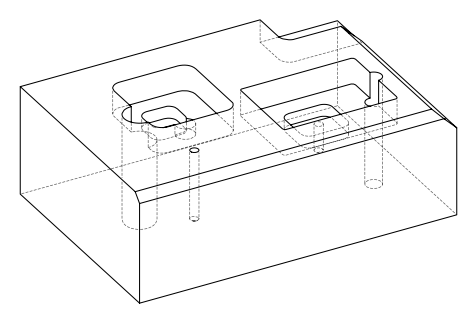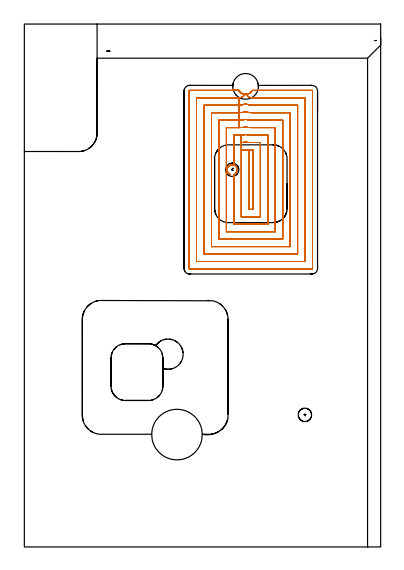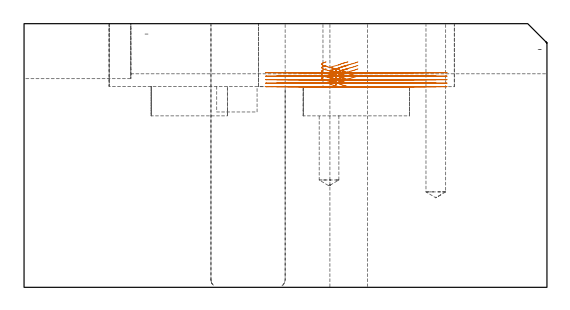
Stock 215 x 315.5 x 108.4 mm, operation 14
(PLAN: 17 operations, 11 tool changes, 117 min)
(1 SPOT_DRILL | STEP1HOLE | NXT0321_9005460120000 | 0.03 min | 3 mm3)
(2 SPOT_DRILL_1 | STEP1POCKET | NXT0321_9005460120000 | 0.04 min | 4161 mm3)
(3 SPOT_DRILL_2 | STEP1POCKET_1 | NXT0321_9005460120000 | 0.03 min | 0 mm3)
(4 DRILL_BLIND_HOLE_INTO_CENTER | STEP1HOLE | UGT0301_185 | 0.05 min | 269 mm3)
(5 GUN_DRILL_THROUGH_HOLE | STEP1HOLE | UGT0307_002 | 0.52 min | 2793 mm3)
(6 SPADE_DRILL_TO_ENLARGE_THROUGH_HOLE | STEP1HOLE | UGT0306_006 | 0.46 min | 17357 mm3)
(7 DRILL_BLIND_HOLE_INTO_CENTER_1 | STEP1POCKET | UGT0301_476 | 0.13 min | 1427 mm3)
(8 DRILL_BLIND_HOLE_INTO_CENTER_2 | STEP1POCKET_1 | UGT0301_476 | 0.3 min | 3586 mm3)
(9 AREA_MILL | FG_CHAMFER_SURFACE | UGT0205_001 | 7.4 min | 9606 mm3)
(10 AREA_MILL_1 | FG_CHAMFER_SURFACE_1 | UGT0205_001 | 11.1 min | 37676 mm3)
(11 MILL_CORNER_NOTCH_RECTANGULAR | CORNER_NOTCH_RECTANGULAR | UGT0201_136 | Follow Part, ap 5, ae 75% | 3.25 min | 74017 mm3)
(12 MILL_RECTANGULAR_POCKET | POCKET_RECTANGULAR_STRAIGHT | UGT0201_008 | Follow Part, ap 4, ae 75% | 9.04 min | 180164 mm3)
(13 MILL_RECTANGULAR_POCKET_1 | POCKET_RECTANGULAR_STRAIGHT_1 | UGT0201_008 | Follow Part, ap 4, ae 75% | 0.97 min | 12167 mm3)
(14 MILL_RECTANGULAR_POCKET_2 | POCKET_RECTANGULAR_STRAIGHT_2 | NXT0201_008 | Follow Part, ap 1.5, ae 75% | 76.85 min | 231443 mm3)
(15 MILL_RECTANGULAR_POCKET_3 | POCKET_RECTANGULAR_STRAIGHT_3 | UGT0201_008 | Follow Part, ap 4, ae 75% | 1.83 min | 22595 mm3)
(16 MILL_THROUGH_HOLE_FROM_SOLID_MATERIAL | STEP1HOLE_1 | NXT0201_007 | Circular | 4.9 min | 69644 mm3)
(17 MILL_BLIND_HOLE_FROM_SOLID_MATERIAL | STEP1POCKET_2 | UGT0201_008 | Spiral | 0.13 min | 2134 mm3)
(TOOL NXT0321_9005460120000 | NC Spot Drill, 142deg, 12mm, Carbide, Uncoated | D12 PA142 FL30 Z2)
(TOOL UGT0301_185 | Twist Drill 6.3 mm | D6.3 PA118 FL61 Z2)
(TOOL UGT0307_002 | Gun Drill 6 mm | D6 PA130 FL24 Z1)
(TOOL UGT0306_006 | Spade Drill 15.5mm | D15.5 PA132 FL10 Z2)
(TOOL UGT0301_476 | Carbide Drill 8.1 mm | D8.1 PA118 FL75 Z2)
(TOOL UGT0205_001 | Chamfer Mill 20 x 3 x 45 deg. | D20 FL50 Z2)
(TOOL UGT0201_136 | Carbide End Mill 20.0 | D20 FL30 Z4)
(TOOL UGT0201_008 | End Mill 16 mm | D16 FL32 Z4)
(TOOL NXT0201_008 | ENDMILL 6mm [2P460-0600-NA 1630] | D6 FL26 Z6)
(TOOL NXT0201_007 | ENDMILL 25mm [R216.25-25050GCK54P 1620] | D25 R3 FL54 Z5)
(OP 14 MILL_RECTANGULAR_POCKET_2, part 2 of 2)
G0 X124.194 Y224.863 Z92.694
G1 X123.892 Y225.001 Z92.606 F250.
X123.415 Y225.345 Z92.448
X123.245 Y225.521 Z92.382
X122.945 Y225.878 Z92.257
X122.806 Y226.081 Z92.191
X122.539 Y226.695 Z92.012
X122.413 Y227.354 Z91.832
X122.434 Y228.023 Z91.653
X122.602 Y228.672 Z91.473
X122.908 Y229.268 Z91.294
X123.336 Y229.783 Z91.114
X123.527 Y229.939 Z91.048
X123.92 Y230.208 Z90.921
X124.136 Y230.328 Z90.854
X124.727 Y230.526 Z90.687
X125.346 Y230.599 Z90.52
X125.967 Y230.545 Z90.353
X126.564 Y230.366 Z90.186
X127.112 Y230.069 Z90.019
X127.303 Y229.914 Z89.953
X127.492 Y229.758 Z89.888
X127.915 Y229.243 Z89.709
X128.214 Y228.649 Z89.531
X128.376 Y228.004 Z89.353
X128.392 Y227.339 Z89.174
X128.262 Y226.686 Z88.996
X128.169 Y226.459 Z88.93
X128.076 Y226.233 Z88.865
X127.703 Y225.669 Z88.684
X127.213 Y225.203 Z88.502
X126.631 Y224.858 Z88.321
X126.4 Y224.776 Z88.256
Y194.7 F500.
X146.9
Y248.5
X137.596
G2 X133.502 Y248.812 R27.
X130.687 Y248.53 R27.
G1 X130.9 Y244.035
Y239.567
X135.4
Y203.7
X137.9
Y239.5
X137.596
G2 X135.4 Y239.567 R36.
G1 X130.9
Y199.2
X142.4
Y244.
X137.596
G2 X133.502 Y244.267 R31.5
X130.9 Y244.035 R31.5
G1 X130.687 Y248.53
G2 X129.408 Y248.5 R27.
G1 X126.4
Y230.418
G0 X133.167 Y273.164 Z92.694
G1 X132.943 Y273.175 Z92.634 F250.
X132.366 Y273.28 Z92.477
X132.072 Y273.373 Z92.395
X131.657 Y273.525 Z92.276
X131.304 Y273.691 Z92.172
X131.118 Y273.789 Z92.115
X130.94 Y273.903 Z92.059
X130.681 Y274.07 Z91.976
X130.073 Y274.604 Z91.759
X129.564 Y275.234 Z91.542
X129.408 Y275.5 Z91.46
X125.776 Z90.486
X129.408 Z89.513
X129.564 Y275.234 Z89.43
X130.073 Y274.604 Z89.213
X130.681 Y274.07 Z88.996
X130.94 Y273.903 Z88.914
X131.118 Y273.789 Z88.857
X131.304 Y273.691 Z88.801
X131.657 Y273.525 Z88.696
X132.072 Y273.373 Z88.578
X132.366 Y273.28 Z88.495
X132.943 Y273.175 Z88.338
X133.251 Y273.159 Z88.256
G2 X129.408 Y271. R4.5 F500.
G1 Y253.
X121.9
Y190.2
X151.4
Y253.
X137.596
G2 X133.502 Y253.376 R22.5
X129.408 Y253. R22.5
G1 Y257.5
X117.4
Y185.7
X155.9
Y257.5
X137.596
G2 X133.502 Y257.972 R18.
X129.408 Y257.5 R18.
G1 Y262.
X112.9
Y181.2
X160.4
Y262.
X137.596
G2 X133.502 Y262.636 R13.5
X129.408 Y262. R13.5
G1 Y266.5
X108.4
Y176.7
X164.9
Y266.5
X137.596
G2 X133.502 Y267.485 R9.
X129.408 Y266.5 R9.
G1 Y271.
X103.9
Y172.2
X169.4
Y271.
X137.596
G2 X133.752 Y273.16 R4.5
G0 X137.266 Y275.019 Z92.694
G1 X136.92 Y274.593 Z92.547 F250.
X136.296 Y274.051 Z92.326
X135.589 Y273.626 Z92.105
X134.818 Y273.329 Z91.884
X134.008 Y273.17 Z91.662
X133.182 Y273.153 Z91.441
X132.366 Y273.28 Z91.22
X132.072 Y273.373 Z91.137
X131.657 Y273.525 Z91.019
X131.304 Y273.691 Z90.914
X131.118 Y273.789 Z90.858
X130.94 Y273.903 Z90.801
X130.681 Y274.07 Z90.719
X130.073 Y274.604 Z90.502
X129.564 Y275.234 Z90.285
X129.408 Y275.5 Z90.202
X125.776 Z89.229
X129.408 Z88.256
X99.7 F500.
G3 X99.4 Y275.2 R0.3
G1 Y168.
G3 X99.7 Y167.7 R0.3
G1 X173.6
G3 X173.9 Y168. R0.3
G1 Y275.2
G3 X173.6 Y275.5 R0.3
G1 X137.596
G0 X124.194 Y224.863 Z91.256
G1 X123.892 Y225.001 Z91.167 F250.
X123.415 Y225.345 Z91.009
X123.245 Y225.521 Z90.943
X122.945 Y225.878 Z90.819
X122.806 Y226.081 Z90.753
X122.539 Y226.695 Z90.573
X122.413 Y227.354 Z90.393
X122.434 Y228.023 Z90.214
X122.602 Y228.672 Z90.034
X122.908 Y229.268 Z89.855
X123.336 Y229.783 Z89.675
X123.527 Y229.939 Z89.609
X123.92 Y230.208 Z89.482
X124.136 Y230.328 Z89.416
X124.727 Y230.526 Z89.249
X125.346 Y230.599 Z89.082
X125.967 Y230.545 Z88.915
X126.564 Y230.366 Z88.748
X127.112 Y230.069 Z88.581
X127.303 Y229.914 Z88.514
X127.492 Y229.758 Z88.449
X127.915 Y229.243 Z88.27
X128.214 Y228.649 Z88.092
X128.376 Y228.004 Z87.914
X128.392 Y227.339 Z87.736
X128.262 Y226.686 Z87.557
X128.169 Y226.459 Z87.492
X128.076 Y226.233 Z87.426
X127.703 Y225.669 Z87.245
X127.213 Y225.203 Z87.063
X126.631 Y224.858 Z86.882
X126.4 Y224.776 Z86.817
Y194.7 F500.
X146.9
Y248.5
X137.596
G2 X133.502 Y248.812 R27.
X130.687 Y248.53 R27.
G1 X130.9 Y244.035
Y239.567
X135.4
Y203.7
X137.9
Y239.5
X137.596
G2 X135.4 Y239.567 R36.
G1 X130.9
Y199.2
X142.4
Y244.
X137.596
G2 X133.502 Y244.267 R31.5
X130.9 Y244.035 R31.5
G1 X130.687 Y248.53
G2 X129.408 Y248.5 R27.
G1 X126.4
Y230.418
G0 X133.166 Y273.164 Z91.256
G1 X132.943 Y273.175 Z91.196 F250.
X132.366 Y273.28 Z91.038
X132.072 Y273.373 Z90.956
X131.657 Y273.525 Z90.837
X131.304 Y273.691 Z90.733
X131.102 Y273.797 Z90.672
X130.911 Y273.922 Z90.611
X130.653 Y274.09 Z90.528
X130.061 Y274.617 Z90.316
X129.564 Y275.234 Z90.103
X129.408 Y275.5 Z90.021
X125.776 Z89.047
X129.408 Z88.074
X129.564 Y275.234 Z87.992
X130.061 Y274.617 Z87.779
X130.653 Y274.09 Z87.567
X130.911 Y273.922 Z87.484
X131.102 Y273.797 Z87.423
X131.304 Y273.691 Z87.362
X131.657 Y273.525 Z87.258
X132.072 Y273.373 Z87.139
X132.366 Y273.28 Z87.056
X132.943 Y273.175 Z86.899
X133.251 Y273.159 Z86.817
G2 X129.408 Y271. R4.5 F500.
G1 Y253.
X121.9
Y190.2
X151.4
Y253.
X137.596
G2 X133.502 Y253.376 R22.5
X129.408 Y253. R22.5
G1 Y257.5
X117.4
Y185.7
X155.9
Y257.5
X137.596
G2 X133.502 Y257.972 R18.
X129.408 Y257.5 R18.
G1 Y262.
X112.9
Y181.2
X160.4
Y262.
X137.596
G2 X133.502 Y262.636 R13.5
X129.408 Y262. R13.5
G1 Y266.5
X108.4
Y176.7
X164.9
Y266.5
X137.596
G2 X133.502 Y267.485 R9.
X129.408 Y266.5 R9.
G1 Y271.
X103.9
Y172.2
X169.4
Y271.
X137.596
G2 X133.752 Y273.16 R4.5
G0 X137.265 Y275.019 Z91.256
G1 X136.92 Y274.593 Z91.109 F250.
X136.296 Y274.051 Z90.887
X135.589 Y273.626 Z90.666
X134.818 Y273.329 Z90.445
X134.008 Y273.17 Z90.223
X133.182 Y273.153 Z90.002
X132.366 Y273.28 Z89.781
X132.072 Y273.373 Z89.698
X131.657 Y273.525 Z89.58
X131.304 Y273.691 Z89.475
X131.102 Y273.797 Z89.414
X130.911 Y273.922 Z89.353
X130.653 Y274.09 Z89.271
X130.061 Y274.617 Z89.058
X129.564 Y275.234 Z88.846
X129.408 Y275.5 Z88.763
X125.776 Z87.79
X129.408 Z86.817
X99.7 F500.
G3 X99.4 Y275.2 R0.3
G1 Y168.
G3 X99.7 Y167.7 R0.3
G1 X173.6
G3 X173.9 Y168. R0.3
G1 Y275.2
G3 X173.6 Y275.5 R0.3
G1 X137.596
G0 X124.194 Y224.863 Z89.817
G1 X123.892 Y225.001 Z89.728 F250.
X123.415 Y225.345 Z89.57
X123.245 Y225.521 Z89.505
X122.945 Y225.878 Z89.38
X122.806 Y226.081 Z89.314
X122.539 Y226.695 Z89.134
X122.413 Y227.354 Z88.955
X122.434 Y228.023 Z88.775
X122.602 Y228.672 Z88.596
X122.908 Y229.268 Z88.416
X123.336 Y229.783 Z88.236
X123.527 Y229.939 Z88.17
X123.92 Y230.208 Z88.043
X124.136 Y230.328 Z87.977
X124.727 Y230.526 Z87.81
X125.346 Y230.599 Z87.643
X125.967 Y230.545 Z87.476
X126.564 Y230.366 Z87.309
X127.112 Y230.069 Z87.142
X127.303 Y229.914 Z87.076
X127.492 Y229.758 Z87.01
X127.915 Y229.243 Z86.832
X128.214 Y228.649 Z86.653
X128.376 Y228.004 Z86.475
X128.392 Y227.339 Z86.297
X128.262 Y226.686 Z86.118
X128.169 Y226.459 Z86.053
X128.076 Y226.233 Z85.987
X127.703 Y225.669 Z85.806
X127.213 Y225.203 Z85.625
X126.631 Y224.858 Z85.443
X126.4 Y224.776 Z85.378
Y194.7 F500.
X146.9
Y248.5
X137.596
G2 X133.502 Y248.812 R27.
X130.687 Y248.53 R27.
G1 X130.9 Y244.035
Y239.567
X135.4
Y203.7
X137.9
Y239.5
X137.596
G2 X135.4 Y239.567 R36.
G1 X130.9
Y199.2
X142.4
Y244.
X137.596
G2 X133.502 Y244.267 R31.5
X130.9 Y244.035 R31.5
G1 X130.687 Y248.53
G2 X129.408 Y248.5 R27.
G1 X126.4
Y230.418
G0 X133.167 Y273.164 Z89.817
G1 X132.943 Y273.175 Z89.757 F250.
X132.365 Y273.28 Z89.599
X132.071 Y273.373 Z89.516
X131.662 Y273.523 Z89.4
X131.304 Y273.691 Z89.294
X131.102 Y273.797 Z89.233
X130.911 Y273.922 Z89.172
X130.653 Y274.091 Z89.089
X130.061 Y274.617 Z88.877
X129.564 Y275.234 Z88.664
X129.408 Y275.5 Z88.582
X125.776 Z87.609
X129.408 Z86.635
X129.564 Y275.234 Z86.553
X130.061 Y274.617 Z86.34
X130.653 Y274.091 Z86.128
X130.911 Y273.922 Z86.045
X131.102 Y273.797 Z85.984
X131.304 Y273.691 Z85.923
X131.682 Y273.515 Z85.811
X132.071 Y273.373 Z85.701
X132.365 Y273.28 Z85.618
X132.943 Y273.175 Z85.46
X133.251 Y273.159 Z85.378
G2 X129.408 Y271. R4.5 F500.
G1 Y253.
X121.9
Y190.2
X151.4
Y253.
X137.596
G2 X133.502 Y253.376 R22.5
X129.408 Y253. R22.5
G1 Y257.5
X117.4
Y185.7
X155.9
Y257.5
X137.596
G2 X133.502 Y257.972 R18.
X129.408 Y257.5 R18.
G1 Y262.
X112.9
Y181.2
X160.4
Y262.
X137.596
G2 X133.502 Y262.636 R13.5
X129.408 Y262. R13.5
G1 Y266.5
X108.4
Y176.7
X164.9
Y266.5
X137.596
G2 X133.502 Y267.485 R9.
X129.408 Y266.5 R9.
G1 Y271.
X103.9
Y172.2
X169.4
Y271.
X137.596
G2 X133.752 Y273.159 R4.5
G0 X137.265 Y275.017 Z89.817
G1 X136.949 Y274.624 Z89.681 F250.
X136.365 Y274.102 Z89.471
X135.702 Y273.683 Z89.262
X135.42 Y273.559 Z89.179
X135.139 Y273.434 Z89.096
X134.461 Y273.241 Z88.908
X133.763 Y273.15 Z88.719
X133.059 Y273.163 Z88.53
X132.365 Y273.28 Z88.342
X132.071 Y273.373 Z88.259
X131.662 Y273.523 Z88.142
X131.304 Y273.691 Z88.036
X131.102 Y273.797 Z87.975
X130.911 Y273.922 Z87.914
X130.653 Y274.091 Z87.831
X130.061 Y274.617 Z87.619
X129.564 Y275.234 Z87.407
X129.408 Y275.5 Z87.324
X125.776 Z86.351
X129.408 Z85.378
X99.7 F500.
G3 X99.4 Y275.2 R0.3
G1 Y168.
G3 X99.7 Y167.7 R0.3
G1 X173.6
G3 X173.9 Y168. R0.3
G1 Y275.2
G3 X173.6 Y275.5 R0.3
G1 X137.596
G0 X124.194 Y224.863 Z88.378
G1 X123.892 Y225.001 Z88.289 F250.
X123.415 Y225.345 Z88.131
X123.245 Y225.521 Z88.066
X122.945 Y225.878 Z87.941
X122.806 Y226.081 Z87.875
X122.539 Y226.695 Z87.695
X122.413 Y227.354 Z87.516
X122.434 Y228.023 Z87.336
X122.602 Y228.672 Z87.157
X122.908 Y229.268 Z86.977
X123.336 Y229.783 Z86.798
X123.527 Y229.939 Z86.732
X123.92 Y230.208 Z86.604
X124.136 Y230.328 Z86.538
X124.727 Y230.526 Z86.371
X125.346 Y230.599 Z86.204
X125.967 Y230.545 Z86.037
X126.564 Y230.366 Z85.87
X127.112 Y230.069 Z85.703
X127.303 Y229.914 Z85.637
X127.492 Y229.758 Z85.571
X127.915 Y229.243 Z85.393
X128.214 Y228.649 Z85.214
X128.376 Y228.004 Z85.036
X128.392 Y227.339 Z84.858
X128.262 Y226.686 Z84.68
X128.169 Y226.459 Z84.614
X128.076 Y226.233 Z84.548
X127.703 Y225.669 Z84.367
X127.213 Y225.203 Z84.186
X126.631 Y224.858 Z84.005
X126.4 Y224.776 Z83.939
Y194.7 F500.
X146.9
Y248.5
X137.596
G2 X133.502 Y248.812 R27.
X130.687 Y248.53 R27.
G1 X130.9 Y244.035
Y239.567
X135.4
Y203.7
X137.9
Y239.5
X137.596
G2 X135.4 Y239.567 R36.
G1 X130.9
Y199.2
X142.4
Y244.
X137.596
G2 X133.502 Y244.267 R31.5
X130.9 Y244.035 R31.5
G1 X130.687 Y248.53
G2 X129.408 Y248.5 R27.
G1 X126.4
Y230.418
G0 X133.167 Y273.164 Z88.378
G1 X132.943 Y273.175 Z88.318 F250.
X132.365 Y273.28 Z88.16
X132.071 Y273.373 Z88.078
X131.662 Y273.523 Z87.961
X131.304 Y273.691 Z87.855
X131.103 Y273.797 Z87.794
X130.913 Y273.921 Z87.733
X130.655 Y274.089 Z87.651
X130.061 Y274.616 Z87.438
X129.564 Y275.234 Z87.226
X129.408 Y275.5 Z87.143
X125.776 Z86.17
X129.408 Z85.196
X129.564 Y275.234 Z85.114
X130.061 Y274.616 Z84.901
X130.655 Y274.089 Z84.689
X130.913 Y273.921 Z84.606
X131.103 Y273.797 Z84.545
X131.304 Y273.691 Z84.484
X131.682 Y273.515 Z84.372
X132.071 Y273.373 Z84.262
X132.365 Y273.28 Z84.179
X132.943 Y273.175 Z84.021
X133.251 Y273.159 Z83.939
G2 X129.408 Y271. R4.5 F500.
G1 Y253.
X121.9
Y190.2
X151.4
Y253.
X137.596
G2 X133.502 Y253.376 R22.5
X129.408 Y253. R22.5
G1 Y257.5
X117.4
Y185.7
X155.9
Y257.5
X137.596
G2 X133.502 Y257.972 R18.
X129.408 Y257.5 R18.
G1 Y262.
X112.9
Y181.2
X160.4
Y262.
X137.596
G2 X133.502 Y262.636 R13.5
X129.408 Y262. R13.5
G1 Y266.5
X108.4
Y176.7
X164.9
Y266.5
X137.596
G2 X133.502 Y267.485 R9.
X129.408 Y266.5 R9.
G1 Y271.
X103.9
Y172.2
X169.4
Y271.
X137.596
G2 X133.752 Y273.159 R4.5
G0 X137.265 Y275.017 Z88.378
G1 X136.949 Y274.624 Z88.242 F250.
X136.365 Y274.102 Z88.033
X135.702 Y273.683 Z87.823
X135.42 Y273.559 Z87.74
X135.139 Y273.434 Z87.657
X134.461 Y273.241 Z87.469
X133.763 Y273.15 Z87.28
X133.059 Y273.163 Z87.091
X132.365 Y273.28 Z86.903
X132.071 Y273.373 Z86.82
X131.662 Y273.523 Z86.703
X131.304 Y273.691 Z86.597
X131.103 Y273.797 Z86.537
X130.913 Y273.921 Z86.476
X130.655 Y274.089 Z86.393
X130.061 Y274.616 Z86.181
X129.564 Y275.234 Z85.968
X129.408 Y275.5 Z85.885
X125.776 Z84.912
X129.408 Z83.939
X99.7 F500.
G3 X99.4 Y275.2 R0.3
G1 Y168.
G3 X99.7 Y167.7 R0.3
G1 X173.6
G3 X173.9 Y168. R0.3
G1 Y275.2
G3 X173.6 Y275.5 R0.3
G1 X137.596
G0 X124.195 Y224.866 Z86.939
G1 X123.943 Y224.972 Z86.866 F250.
X123.412 Y225.347 Z86.691
X123.243 Y225.524 Z86.626
X122.945 Y225.878 Z86.502
X122.806 Y226.081 Z86.436
X122.539 Y226.695 Z86.256
X122.413 Y227.354 Z86.077
X122.434 Y228.023 Z85.897
X122.602 Y228.672 Z85.718
X122.908 Y229.268 Z85.538
X123.336 Y229.783 Z85.359
X123.527 Y229.939 Z85.293
X123.92 Y230.208 Z85.165
X124.062 Y230.287 Z85.122
X124.211 Y230.35 Z85.078
X124.439 Y230.446 Z85.012
X124.983 Y230.572 Z84.862
X125.54 Y230.596 Z84.713
X126.093 Y230.518 Z84.563
X126.622 Y230.341 Z84.414
X127.11 Y230.07 Z84.264
X127.302 Y229.915 Z84.198
X127.491 Y229.758 Z84.132
X127.914 Y229.244 Z83.954
X128.214 Y228.65 Z83.776
X128.376 Y228.004 Z83.597
X128.392 Y227.339 Z83.419
X128.262 Y226.686 Z83.241
X128.169 Y226.459 Z83.175
X128.076 Y226.233 Z83.109
X127.703 Y225.669 Z82.928
X127.213 Y225.203 Z82.747
X126.631 Y224.858 Z82.566
X126.4 Y224.776 Z82.5
Y194.7 F500.
X146.9
Y248.5
X137.596
G2 X133.502 Y248.812 R27.
X130.687 Y248.53 R27.
G1 X130.9 Y244.035
Y239.567
X135.4
Y203.7
X137.9
Y239.5
X137.596
G2 X135.4 Y239.567 R36.
G1 X130.9
Y199.2
X142.4
Y244.
X137.596
G2 X133.502 Y244.267 R31.5
X130.9 Y244.035 R31.5
G1 X130.687 Y248.53
G2 X129.408 Y248.5 R27.
G1 X126.4
Y230.418
G0 X133.165 Y273.164 Z86.939
G1 X132.943 Y273.175 Z86.879 F250.
X132.365 Y273.28 Z86.722
X132.071 Y273.373 Z86.639
X131.663 Y273.522 Z86.523
X131.304 Y273.691 Z86.416
X131.031 Y273.834 Z86.334
X130.477 Y274.229 Z86.151
X129.984 Y274.699 Z85.969
X129.564 Y275.234 Z85.787
X129.408 Y275.5 Z85.704
X125.776 Z84.731
X129.408 Z83.758
X129.564 Y275.234 Z83.675
X129.984 Y274.699 Z83.493
X130.477 Y274.229 Z83.31
X131.031 Y273.834 Z83.128
X131.304 Y273.691 Z83.045
X131.663 Y273.522 Z82.939
X132.071 Y273.373 Z82.823
X132.365 Y273.28 Z82.74
X132.943 Y273.175 Z82.583
X133.251 Y273.159 Z82.5
G2 X129.408 Y271. R4.5 F500.
G1 Y253.
X121.9
Y190.2
X151.4
Y253.
X137.596
G2 X133.502 Y253.376 R22.5
X129.408 Y253. R22.5
G1 Y257.5
X117.4
Y185.7
X155.9
Y257.5
X137.596
G2 X133.502 Y257.972 R18.
X129.408 Y257.5 R18.
G1 Y262.
X112.9
Y181.2
X160.4
Y262.
X137.596
G2 X133.502 Y262.636 R13.5
X129.408 Y262. R13.5
G1 Y266.5
X108.4
Y176.7
X164.9
Y266.5
X137.596
G2 X133.502 Y267.485 R9.
X129.408 Y266.5 R9.
G1 Y271.
X103.9
Y172.2
X169.4
Y271.
X137.596
G2 X133.753 Y273.159 R4.5
G0 X137.265 Y275.019 Z86.939
G1 X136.92 Y274.593 Z86.792 F250.
X136.296 Y274.051 Z86.571
X135.588 Y273.625 Z86.349
X134.817 Y273.329 Z86.128
X134.007 Y273.17 Z85.907
X133.181 Y273.153 Z85.685
X132.365 Y273.28 Z85.464
X132.071 Y273.373 Z85.381
X131.663 Y273.522 Z85.265
X131.304 Y273.691 Z85.159
X131.031 Y273.834 Z85.076
X130.477 Y274.229 Z84.894
X129.984 Y274.699 Z84.711
X129.564 Y275.234 Z84.529
X129.408 Y275.5 Z84.446
X125.776 Z83.473
X129.408 Z82.5
X99.7 F500.
G3 X99.4 Y275.2 R0.3
G1 Y168.
G3 X99.7 Y167.7 R0.3
G1 X173.6
G3 X173.9 Y168. R0.3
G1 Y275.2
G3 X173.6 Y275.5 R0.3
G1 X137.596
G0 Z118.4
M5
M2
